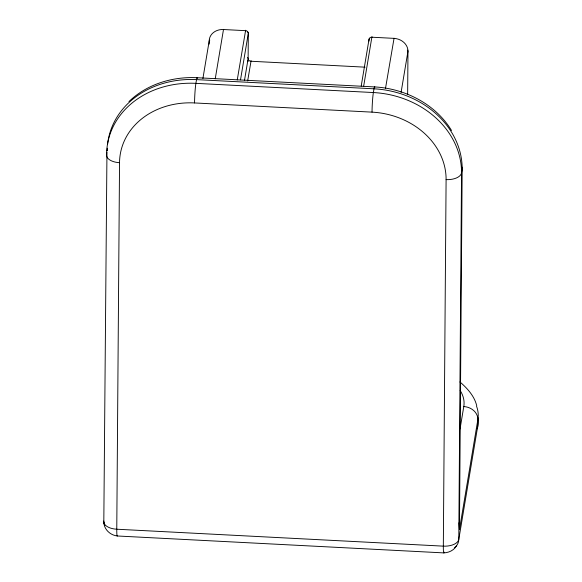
<?xml version="1.0" encoding="UTF-8"?>
<svg xmlns="http://www.w3.org/2000/svg" width="582" height="582" viewBox="0 0 582 582"><rect width="100%" height="100%" fill="white"/><g stroke="black" fill="none" stroke-linecap="round" stroke-linejoin="round"><path stroke-width="0.87" d="M104.767 525.495A14.252 12.077 9.5 0 1 103.822 521.014L106.957 152.244M444.212 552.143A14.252 1.011 -87 0 1 443.331 546.142L446.096 179.612A74.831 63.394 9.5 0 0 372.029 112.137L194.555 102.941A74.831 63.394 9.5 0 0 119.536 162.691L116.771 529.22A14.252 1.011 -87 0 0 117.586 535.455M209.178 44.152L209.2 40.907A2.852 1.499 0.4 0 1 209.796 40.107M368.995 41.075L369.003 39.489A2.852 1.499 0.4 0 1 369.796 38.579M407.655 94.204L407.975 51.201A2.852 1.499 0.4 0 0 407.32 50.103M476.614 406.403A89.082 46.909 0.4 0 1 477.887 419.426L459.453 529.613L462.166 169.144A14.252 7.508 0.4 0 0 461.963 167.056M459.453 529.613L459.031 522.767M202.907 78.512L209.2 40.907A14.252 12.077 9.5 0 1 223.488 29.522L223.692 29.369M215.245 78.774L223.488 29.522L245.495 30.664A2.852 2.415 9.5 0 1 248.318 33.232L248.128 58.68L244.527 80.171M237.252 79.916L245.633 30.242L245.72 30.802M240.526 79.799L248.318 33.232A2.852 1.499 0.4 0 0 247.663 32.134M247.648 80.949L251.082 60.826L251.169 61.394M361.211 86.049L369.003 39.489A2.852 2.415 9.5 0 1 371.862 37.212L371.993 36.79L372.087 37.532M363.619 86.463L371.862 37.212L393.868 38.354A14.252 12.077 9.5 0 1 407.975 51.201L401.085 92.392M385.48 88.493L394.072 38.201M460.049 428.905L463.781 406.571A74.831 39.409 0.4 0 0 460.187 390.566M456.419 545.916C453.873 550.39 448.868 552.645 443.877 552.9L117.258 535.978C110.289 535.134 104.185 529.635 103.829 522.389M128.942 101.581C146.81 84.23 172.396 76.468 196.971 77.719L374.452 86.914C404.948 88.5 435.445 104.011 451.537 130.506M250.951 61.248L365.052 67.163M459.947 381.952C467.31 388.332 474.439 396.073 476.745 405.821M463.781 406.571A14.252 12.077 9.5 0 1 477.887 419.426L477.844 425.486L458.783 539.405A14.252 12.077 9.5 0 1 454.557 547.757M446.096 179.612A14.252 7.508 0.4 0 0 461.541 172.876L462.166 169.144A89.082 75.464 9.5 0 0 374 88.813L196.52 79.618A89.082 75.464 9.5 0 0 107.619 143.965M477.924 417.781A89.082 46.909 0.4 0 1 477.844 425.486A14.252 12.077 9.5 0 1 477.269 428.788M103.822 521.014A14.252 7.508 0.4 0 0 116.771 529.22L443.331 546.142A14.252 7.508 0.4 0 0 458.783 539.405L461.541 172.876A89.082 75.464 9.5 0 0 373.375 92.545L195.894 83.35A89.082 75.464 9.5 0 0 106.586 154.485A14.252 7.508 0.4 0 0 119.536 162.691M372.029 112.137A14.252 1.011 -87 0 1 373.375 92.545L374 88.813A14.252 1.011 -87 0 1 374.859 87.082M194.555 102.941A14.252 1.011 -87 0 1 195.894 83.35L196.52 79.618A14.252 1.011 -87 0 1 197.458 78.294M107.277 148.199A89.082 75.464 9.5 0 0 107.212 150.745A14.252 7.508 0.4 0 1 107.379 150.083M248.267 61.328A5.667 4.801 9.5 0 1 247.59 60.884M247.474 57.582A2.852 1.499 0.4 0 1 248.128 58.68A2.837 2.401 9.5 0 0 250.951 61.241"/></g></svg>
